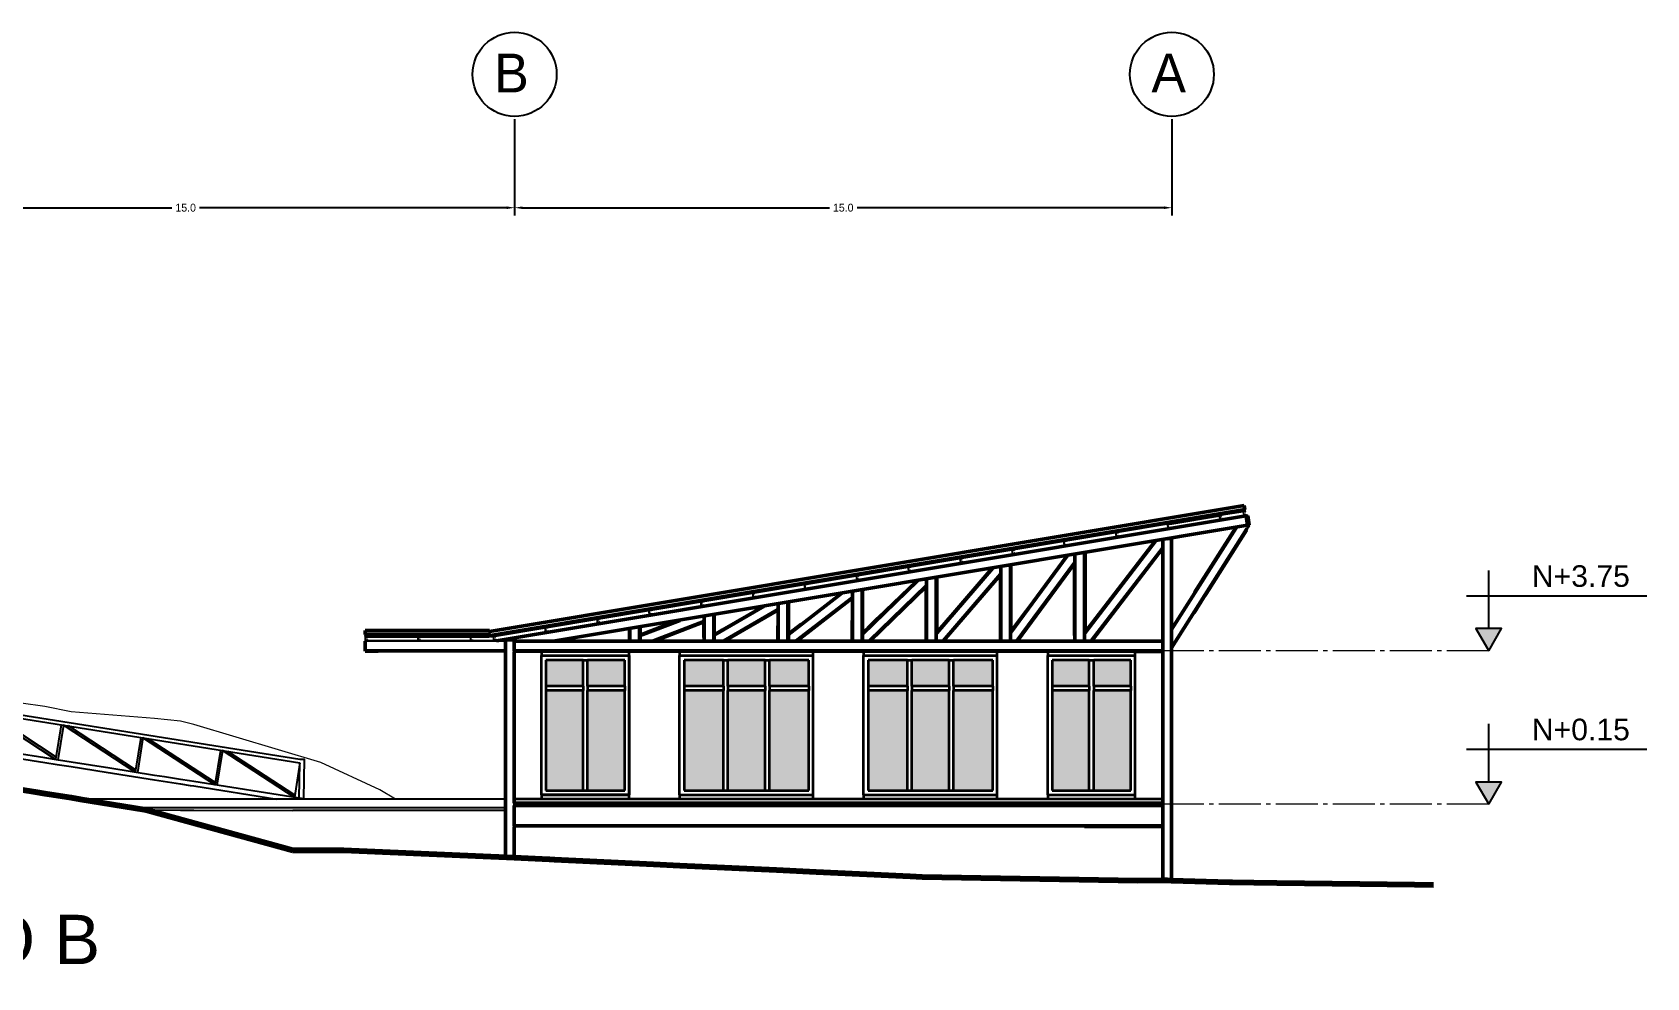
# Model space of a CAD drawing. Header units: metres. Extents: x -57 to 501, y 45 to 307.
# Drawn here: x -19.32 to 17.53, y 69.16 to 90.72 of the extents above; entities that cross this region are included whole.
import ezdxf

# ---------------------------------------------------------------- set-up
doc = ezdxf.new("R2010")
doc.units = ezdxf.units.M
doc.linetypes.add('ACAD_ISO04W100', pattern=[30, 24, -3, 0, -3])
doc.layers.add('Acotación', color=250, linetype='Continuous', lineweight=9)
doc.layers.add('Lámina', color=7, linetype='Continuous', lineweight=30)
doc.layers.add('atras', color=7, linetype='Continuous')
doc.styles.add('Anotativo', font='arial.ttf')
doc.dimstyles.get("Standard").update_dxf_attribs({"dimtxt": 0.18, "dimasz": 0.18, "dimexe": 0.18, "dimexo": 0.0625, "dimgap": 0.09, "dimtad": 0, "dimtih": 1, "dimtoh": 1, "dimdec": 1, "dimzin": 0, "dimdsep": 46, "dimtxsty": 'Standard', "dimcen": 0.09, "dimadec": 0, "dimazin": 0, "dimtfac": 1, "dimtdec": 1, "dimtofl": 0, "dimtmove": 0, "dimatfit": 3, "dimfxl": 1, "dimtolj": 1, "dimtzin": 0, "dimarcsym": 0})

# ---------------------------------------------------------------- blocks, each defined once
blk = doc.blocks.new('*D37')
at = {"layer": 'atras', "color": 0, "lineweight": -2, "transparency": 16777216}
for p, q in [((-23.324, 88.741), (-23.324, 86.54)), ((-8.309, 88.741), (-8.309, 86.54)), ((-23.144, 86.72), (-16.131, 86.72)), ((-8.489, 86.72), (-15.501, 86.72))]:
    blk.add_line(p, q, dxfattribs=at)
at = {"layer": 'atras', "color": 0, "transparency": 16777216}
for points in [[(-23.144, 86.75), (-23.144, 86.69), (-23.324, 86.72)], [(-8.489, 86.75), (-8.489, 86.69), (-8.309, 86.72)]]:
    blk.add_solid(points, dxfattribs=at)
at = {"layer": 'Defpoints', "color": 0, "transparency": 16777216}
for p in [(-23.324, 88.804), (-8.309, 88.804), (-8.309, 86.72)]:
    blk.add_point(p, dxfattribs=at)
at = {"layer": 'atras', "color": 0, "transparency": 16777216, "insert": (-15.816, 86.72), "char_height": 0.18, "attachment_point": 5}
blk.add_mtext('\\A1;15.0', dxfattribs=at)
blk = doc.blocks.new('*D38')
at = {"layer": 'atras', "color": 0, "lineweight": -2, "transparency": 16777216}
for p, q in [((-8.309, 88.741), (-8.309, 86.54)), ((6.691, 88.741), (6.691, 86.54)), ((-8.129, 86.72), (-1.124, 86.72)), ((6.511, 86.72), (-0.494, 86.72))]:
    blk.add_line(p, q, dxfattribs=at)
at = {"layer": 'atras', "color": 0, "transparency": 16777216}
for points in [[(-8.129, 86.75), (-8.129, 86.69), (-8.309, 86.72)], [(6.511, 86.75), (6.511, 86.69), (6.691, 86.72)]]:
    blk.add_solid(points, dxfattribs=at)
at = {"layer": 'Defpoints', "color": 0, "transparency": 16777216}
for p in [(-8.309, 88.804), (6.691, 88.804), (6.691, 86.72)]:
    blk.add_point(p, dxfattribs=at)
at = {"layer": 'atras', "color": 0, "transparency": 16777216, "insert": (-0.809, 86.72), "char_height": 0.18, "attachment_point": 5}
blk.add_mtext('\\A1;15.0', dxfattribs=at)

msp = doc.modelspace()

# ---------------------------------------------------------------- hatches: boundary and pattern name
h = msp.add_hatch(color=256)
h.dxf.hatch_style = 1
h.set_gradient(color1=(147, 149, 152), name='HEMISPHERICAL')
h.paths.add_polyline_path([(-6.743, 76.403), (-7.593, 76.403), (-7.593, 75.809), (-6.743, 75.809)])
h.paths.add_polyline_path([(-5.793, 76.403), (-6.643, 76.403), (-6.643, 75.809), (-5.793, 75.809)])
h.paths.add_polyline_path([(-6.743, 75.709), (-7.593, 75.709), (-7.593, 73.429), (-6.743, 73.429)])
h.paths.add_polyline_path([(-5.793, 75.709), (-6.643, 75.709), (-6.643, 73.429), (-5.793, 73.429)])
h.paths.add_polyline_path([(-3.543, 76.403), (-4.443, 76.403), (-4.443, 75.809), (-3.543, 75.809)])
h.paths.add_polyline_path([(-2.593, 76.403), (-3.443, 76.403), (-3.443, 75.809), (-2.593, 75.809)])
h.paths.add_polyline_path([(-1.593, 76.403), (-2.493, 76.403), (-2.493, 75.809), (-1.593, 75.809)])
h.paths.add_polyline_path([(-3.543, 75.709), (-4.443, 75.709), (-4.443, 73.429), (-3.543, 73.429)])
h.paths.add_polyline_path([(-2.593, 75.709), (-3.443, 75.709), (-3.443, 73.429), (-2.593, 73.429)])
h.paths.add_polyline_path([(-1.593, 75.709), (-2.493, 75.709), (-2.493, 73.429), (-1.593, 73.429)])
h.paths.add_polyline_path([(0.657, 76.403), (-0.243, 76.403), (-0.243, 75.809), (0.657, 75.809)])
h.paths.add_polyline_path([(1.607, 76.403), (0.757, 76.403), (0.757, 75.809), (1.607, 75.809)])
h.paths.add_polyline_path([(2.607, 76.403), (1.707, 76.403), (1.707, 75.809), (2.607, 75.809)])
h.paths.add_polyline_path([(0.657, 75.709), (-0.243, 75.709), (-0.243, 73.429), (0.657, 73.429)])
h.paths.add_polyline_path([(1.607, 75.709), (0.757, 75.709), (0.757, 73.429), (1.607, 73.429)])
h.paths.add_polyline_path([(2.607, 75.709), (1.707, 75.709), (1.707, 73.429), (2.607, 73.429)])
h.paths.add_polyline_path([(4.807, 76.403), (3.957, 76.403), (3.957, 75.809), (4.807, 75.809)])
h.paths.add_polyline_path([(5.757, 76.403), (4.907, 76.403), (4.907, 75.809), (5.757, 75.809)])
h.paths.add_polyline_path([(5.757, 75.709), (4.907, 75.709), (4.907, 73.429), (5.757, 73.429)])
h.paths.add_polyline_path([(4.807, 75.709), (3.957, 75.709), (3.957, 73.429), (4.807, 73.429)])
at = {"layer": 'atras', "true_color": 0x939598}
h = msp.add_hatch(color=252, dxfattribs=at)
h.dxf.hatch_style = 1
h.paths.add_polyline_path([(14.217, 77.12), (13.632, 77.12), (13.924, 76.613)])
h = msp.add_hatch(color=252, dxfattribs=at)
h.dxf.hatch_style = 1
h.paths.add_polyline_path([(14.217, 73.62), (13.632, 73.62), (13.924, 73.113)])

# ---------------------------------------------------------------- linework, layer by layer
at = {"lineweight": 50}
for p, q in [((8.343, 79.927), (-8.879, 77.056)), ((8.359, 79.833), (-8.863, 76.963)), ((8.382, 79.694), (-8.725, 76.843)), ((6.636, 79.515), (7.77, 79.704)), ((8.359, 79.833), (8.343, 79.927)), ((8.418, 79.477), (8.383, 79.688)), ((8.458, 79.477), (8.422, 79.694)), ((8.418, 79.477), (-7.384, 76.843)), ((8.155, 79.416), (6.682, 77.096)), ((8.403, 79.396), (6.682, 76.684)), ((8.142, 79.414), (7.206, 77.939)), ((8.396, 79.367), (7.54, 78.018)), ((6.321, 79.117), (4.71, 77.024)), ((6.482, 78.965), (4.849, 76.843)), ((6.301, 79.107), (5.237, 77.726)), ((6.412, 78.858), (6.402, 78.845)), ((6.482, 78.949), (6.412, 78.858)), ((6.482, 78.965), (6.482, 79.134)), ((6.482, 78.949), (6.482, 78.965)), ((6.482, 76.843), (6.482, 78.949)), ((6.682, 77.83), (6.682, 79.167)), ((2.607, 78.498), (1.325, 77.012)), ((2.585, 78.488), (1.707, 77.47)), ((2.787, 76.843), (2.787, 78.528)), ((3.007, 76.843), (3.007, 78.565)), ((4.313, 78.783), (3.017, 77.029)), ((3.017, 77.045), (3.017, 78.56)), ((4.47, 78.623), (3.154, 76.843)), ((4.47, 78.607), (3.166, 76.843)), ((4.294, 78.773), (3.423, 77.595)), ((4.47, 77.67), (4.47, 78.553)), ((4.479, 76.843), (4.479, 78.81)), ((4.7, 76.843), (4.7, 78.847)), ((4.71, 77.04), (4.71, 78.842)), ((6.402, 78.845), (4.861, 76.843)), ((0.893, 78.213), (-0.368, 76.996)), ((0.867, 78.202), (-0.02, 77.346)), ((1.094, 76.843), (1.094, 78.246)), ((1.315, 76.843), (1.315, 78.283)), ((1.325, 77.027), (1.325, 78.278)), ((2.777, 78.358), (1.47, 76.843)), ((2.777, 78.343), (1.483, 76.843)), ((2.777, 77.548), (2.777, 78.297)), ((-0.838, 77.924), (-2.06, 76.982)), ((-0.608, 77.823), (-1.88, 76.843)), ((-0.608, 77.811), (-1.864, 76.843)), ((-0.598, 76.843), (-0.598, 77.964)), ((-0.378, 76.843), (-0.378, 78.001)), ((-0.368, 77.01), (-0.368, 77.996)), ((1.085, 78.092), (-0.209, 76.843)), ((1.085, 78.078), (-0.195, 76.843)), ((1.085, 77.425), (1.085, 78.039)), ((6.682, 77.766), (6.682, 77.83)), ((6.682, 77.371), (6.682, 77.766)), ((7.424, 77.834), (7.2, 77.481)), ((7.456, 77.886), (7.424, 77.834)), ((7.54, 78.018), (7.456, 77.886)), ((-3.983, 76.843), (-3.983, 77.4)), ((-3.763, 76.843), (-3.763, 77.437)), ((-2.611, 77.629), (-3.753, 76.97)), ((-3.753, 76.982), (-3.753, 77.432)), ((-2.655, 77.615), (-3.566, 77.089)), ((-2.3, 77.553), (-3.532, 76.843)), ((-2.3, 77.542), (-3.513, 76.843)), ((-2.291, 76.843), (-2.291, 77.682)), ((-2.07, 76.843), (-2.07, 77.719)), ((-2.06, 76.995), (-2.06, 77.714)), ((1.085, 77.252), (1.085, 77.425)), ((1.707, 77.47), (1.557, 77.296)), ((2.777, 77.408), (2.777, 77.548)), ((2.777, 77.067), (2.777, 77.408)), ((3.322, 77.458), (3.057, 77.099)), ((3.423, 77.595), (3.322, 77.458)), ((4.47, 77.563), (4.47, 77.67)), ((4.47, 77.067), (4.47, 77.563)), ((5.161, 77.627), (4.75, 77.092)), ((5.237, 77.726), (5.161, 77.627)), ((-8.882, 77.076), (-11.718, 77.076)), ((-11.718, 76.981), (-11.718, 77.076)), ((-5.685, 77.067), (-5.685, 77.11)), ((-5.685, 76.843), (-5.685, 77.067)), ((-5.676, 76.843), (-5.676, 77.118)), ((-5.455, 76.843), (-5.455, 77.155)), ((-4.54, 77.307), (-5.445, 76.961)), ((-5.445, 76.972), (-5.445, 77.15)), ((-5.196, 77.067), (-5.405, 76.987)), ((-4.62, 77.287), (-5.196, 77.067)), ((-3.993, 77.28), (-5.137, 76.843)), ((-3.993, 77.27), (-5.109, 76.843)), ((-3.993, 77.067), (-3.993, 77.255)), ((-3.993, 77.05), (-3.993, 77.067)), ((-3.993, 76.913), (-3.993, 77.05)), ((-3.605, 77.067), (-3.713, 77.005)), ((-3.566, 77.089), (-3.605, 77.067)), ((-2.3, 77.067), (-2.3, 77.181)), ((-2.3, 76.843), (-2.3, 77.067)), ((-2.03, 77.018), (-2.06, 76.995)), ((-2.02, 77.025), (-2.03, 77.018)), ((-1.966, 77.067), (-2.02, 77.025)), ((-1.769, 77.219), (-1.966, 77.067)), ((-0.608, 77.097), (-0.608, 77.303)), ((-0.608, 77.067), (-0.608, 77.097)), ((-0.608, 76.843), (-0.608, 77.067)), ((-0.338, 77.039), (-0.368, 77.01)), ((-0.368, 77.01), (-0.368, 76.996)), ((-0.328, 77.048), (-0.338, 77.039)), ((-0.309, 77.067), (-0.328, 77.048)), ((-0.243, 77.131), (-0.309, 77.067)), ((-0.02, 77.346), (-0.243, 77.131)), ((1.085, 77.067), (1.085, 77.252)), ((1.085, 76.843), (1.085, 77.067)), ((1.355, 77.062), (1.325, 77.027)), ((1.365, 77.073), (1.355, 77.062)), ((1.557, 77.296), (1.365, 77.073)), ((2.777, 76.843), (2.777, 77.067)), ((3.047, 77.086), (3.017, 77.045)), ((3.017, 77.045), (3.017, 77.029)), ((3.057, 77.099), (3.047, 77.086)), ((4.47, 76.959), (4.47, 77.067)), ((4.74, 77.079), (4.71, 77.04)), ((4.71, 77.04), (4.71, 77.024)), ((4.75, 77.092), (4.74, 77.079)), ((6.682, 77.227), (6.682, 77.371)), ((6.682, 77.114), (6.682, 77.227)), ((6.682, 77.096), (6.682, 77.114)), ((6.682, 76.684), (6.682, 77.096)), ((-8.882, 76.981), (-11.718, 76.981)), ((-11.718, 76.95), (-8.882, 76.95)), ((-11.718, 76.833), (-11.718, 76.613)), ((-8.518, 76.613), (-8.518, 76.833)), ((6.482, 76.833), (-8.318, 76.833)), ((-8.318, 76.613), (-8.318, 76.833)), ((-5.415, 76.983), (-5.445, 76.972)), ((-5.445, 76.972), (-5.445, 76.961)), ((-5.445, 76.843), (-5.445, 76.961)), ((-5.405, 76.987), (-5.415, 76.983)), ((-3.723, 76.999), (-3.753, 76.982)), ((-3.753, 76.982), (-3.753, 76.97)), ((-3.753, 76.843), (-3.753, 76.97)), ((-3.713, 77.005), (-3.723, 76.999)), ((-2.06, 76.995), (-2.06, 76.982)), ((-2.06, 76.843), (-2.06, 76.982)), ((-0.368, 76.843), (-0.368, 76.996)), ((6.482, 76.833), (6.482, 76.843)), ((6.482, 76.613), (6.482, 76.833)), ((6.682, 76.666), (6.682, 76.684)), ((6.682, 76.666), (6.682, 76.13)), ((-11.721, 76.603), (-11.718, 76.603)), ((-11.718, 76.613), (-11.718, 76.603)), ((-8.518, 76.613), (-11.718, 76.613)), ((-11.718, 76.603), (-11.708, 76.603)), ((-11.423, 76.603), (-11.708, 76.603)), ((-8.518, 76.415), (-8.518, 76.603)), ((-8.518, 76.415), (-8.518, 76.313)), ((-8.518, 76.313), (-8.518, 76.221)), ((6.482, 76.613), (-8.318, 76.613)), ((6.482, 76.603), (-8.318, 76.603)), ((-8.318, 73.229), (-8.318, 76.599)), ((5.857, 76.599), (6.482, 76.599)), ((6.482, 76.603), (6.482, 76.613)), ((6.482, 76.603), (6.482, 76.599)), ((6.482, 76.599), (6.482, 73.229)), ((-8.518, 76.221), (-8.518, 76.067)), ((-8.518, 76.067), (-8.518, 75.722)), ((6.682, 76.112), (6.682, 76.13)), ((6.682, 76.067), (6.682, 76.112)), ((6.682, 75.389), (6.682, 76.067)), ((-8.518, 75.722), (-8.518, 75.067)), ((6.682, 75.067), (6.682, 75.389)), ((-8.518, 75.067), (-8.518, 74.898)), ((-8.518, 74.898), (-8.518, 74.671)), ((6.682, 74.19), (6.682, 75.067)), ((-8.518, 74.671), (-8.518, 74.272)), ((-8.518, 74.272), (-8.518, 73.969)), ((6.682, 74.067), (6.682, 74.19)), ((6.682, 73.98), (6.682, 74.067)), ((-8.518, 73.969), (-8.518, 73.354)), ((6.682, 73.81), (6.682, 73.98)), ((6.682, 73.229), (6.682, 73.81)), ((-8.518, 73.354), (-8.518, 73.229)), ((-8.518, 73.134), (-8.518, 73.229)), ((-8.518, 73.134), (-8.518, 73.118)), ((-8.518, 73.029), (-8.518, 73.118)), ((-8.518, 72.967), (-8.518, 73.029)), ((-8.518, 71.904), (-8.518, 72.967)), ((-8.318, 73.134), (-8.318, 73.229)), ((6.482, 73.134), (-8.318, 73.134)), ((6.482, 73.087), (-8.318, 73.087)), ((-8.318, 72.619), (-8.318, 73.087)), ((6.482, 73.134), (6.482, 73.229)), ((6.482, 73.118), (6.482, 73.134)), ((6.482, 73.103), (6.482, 73.118)), ((6.482, 73.103), (6.482, 73.087)), ((6.482, 73.087), (6.482, 72.619)), ((6.682, 73.229), (6.682, 73.217)), ((6.682, 73.134), (6.682, 73.217)), ((6.682, 73.134), (6.682, 73.118)), ((6.682, 73.118), (6.682, 73.103)), ((6.682, 71.555), (6.682, 73.113)), ((6.682, 73.06), (6.682, 73.103)), ((6.682, 72.094), (6.682, 73.06)), ((6.482, 72.619), (-8.318, 72.619)), ((-8.318, 71.895), (-8.318, 72.603)), ((4.695, 72.603), (6.482, 72.603)), ((6.482, 72.619), (6.482, 72.603)), ((6.482, 72.4), (6.482, 72.603)), ((6.482, 72.067), (6.482, 72.4)), ((6.482, 71.588), (6.482, 72.067)), ((6.482, 71.381), (6.482, 71.588)), ((6.682, 71.376), (6.682, 71.555))]:
    msp.add_line(p, q, dxfattribs=at)
for p, q in [((8.361, 79.818), (-8.86, 76.947)), ((7.787, 79.605), (6.652, 79.416)), ((7.82, 79.712), (7.77, 79.704)), ((7.77, 79.704), (7.787, 79.605)), ((7.815, 79.706), (7.776, 79.7)), ((7.776, 79.7), (7.791, 79.611)), ((7.787, 79.605), (7.836, 79.613)), ((7.791, 79.611), (7.83, 79.617)), ((7.819, 79.686), (7.815, 79.706)), ((7.824, 79.687), (7.819, 79.686)), ((7.82, 79.712), (8.315, 79.794)), ((7.824, 79.687), (7.82, 79.712)), ((7.827, 79.637), (7.832, 79.638)), ((7.83, 79.617), (7.827, 79.637)), ((7.836, 79.613), (7.832, 79.638)), ((8.331, 79.696), (7.836, 79.613)), ((8.364, 79.803), (8.315, 79.794)), ((8.315, 79.794), (8.331, 79.696)), ((8.36, 79.797), (8.32, 79.79)), ((8.32, 79.79), (8.335, 79.701)), ((8.331, 79.696), (8.38, 79.704)), ((8.335, 79.701), (8.375, 79.708)), ((8.359, 79.833), (8.361, 79.818)), ((8.363, 79.777), (8.36, 79.797)), ((8.364, 79.803), (8.361, 79.818)), ((8.368, 79.778), (8.363, 79.777)), ((8.368, 79.778), (8.364, 79.803)), ((8.371, 79.728), (8.376, 79.729)), ((8.375, 79.708), (8.371, 79.728)), ((8.38, 79.704), (8.376, 79.729)), ((8.381, 79.697), (8.38, 79.704)), ((8.42, 79.704), (8.381, 79.697)), ((8.382, 79.694), (8.381, 79.697)), ((8.383, 79.688), (8.382, 79.694)), ((8.422, 79.694), (8.383, 79.688)), ((8.422, 79.694), (8.42, 79.704)), ((4.269, 79.12), (5.403, 79.309)), ((5.452, 79.317), (5.403, 79.309)), ((5.403, 79.309), (5.419, 79.21)), ((5.448, 79.312), (5.409, 79.305)), ((5.409, 79.305), (5.423, 79.216)), ((5.419, 79.21), (5.469, 79.219)), ((5.423, 79.216), (5.463, 79.223)), ((5.451, 79.292), (5.448, 79.312)), ((5.456, 79.293), (5.451, 79.292)), ((5.452, 79.317), (6.587, 79.506)), ((5.456, 79.293), (5.452, 79.317)), ((5.46, 79.243), (5.465, 79.243)), ((5.463, 79.223), (5.46, 79.243)), ((5.469, 79.219), (5.465, 79.243)), ((6.603, 79.408), (5.469, 79.219)), ((6.636, 79.515), (6.587, 79.506)), ((6.587, 79.506), (6.603, 79.408)), ((6.632, 79.509), (6.592, 79.502)), ((6.592, 79.502), (6.607, 79.413)), ((6.603, 79.408), (6.652, 79.416)), ((6.607, 79.413), (6.647, 79.42)), ((6.635, 79.489), (6.632, 79.509)), ((6.64, 79.49), (6.635, 79.489)), ((6.64, 79.49), (6.636, 79.515)), ((6.643, 79.44), (6.648, 79.441)), ((6.647, 79.42), (6.643, 79.44)), ((6.652, 79.416), (6.648, 79.441)), ((8.163, 79.424), (6.681, 79.177)), ((8.162, 79.418), (6.682, 79.171)), ((8.142, 79.414), (8.155, 79.416)), ((8.155, 79.416), (8.162, 79.417)), ((8.163, 79.424), (8.162, 79.418)), ((8.162, 79.418), (8.162, 79.417)), ((8.174, 79.426), (8.163, 79.424)), ((8.409, 79.465), (8.174, 79.426)), ((8.46, 79.467), (8.396, 79.367)), ((8.403, 79.396), (8.396, 79.367)), ((8.447, 79.465), (8.403, 79.396)), ((8.418, 79.46), (8.403, 79.396)), ((8.42, 79.467), (8.409, 79.465)), ((8.419, 79.47), (8.418, 79.477)), ((8.46, 79.467), (8.418, 79.46)), ((8.42, 79.467), (8.418, 79.46)), ((8.418, 79.46), (8.447, 79.465)), ((8.418, 79.46), (8.418, 79.46)), ((8.458, 79.477), (8.419, 79.47)), ((8.42, 79.467), (8.419, 79.47)), ((8.447, 79.465), (8.46, 79.467)), ((8.46, 79.467), (8.458, 79.477)), ((8.46, 79.467), (8.46, 79.467)), ((8.46, 79.467), (8.46, 79.467)), ((8.46, 79.467), (8.46, 79.467)), ((8.46, 79.467), (8.46, 79.467)), ((8.46, 79.467), (8.46, 79.467)), ((8.46, 79.467), (8.46, 79.467)), ((8.46, 79.467), (8.46, 79.467)), ((8.46, 79.467), (8.46, 79.467)), ((8.46, 79.467), (8.46, 79.467)), ((1.901, 78.725), (3.036, 78.915)), ((3.085, 78.923), (3.036, 78.915)), ((3.036, 78.915), (3.052, 78.816)), ((3.081, 78.917), (3.041, 78.91)), ((3.041, 78.91), (3.056, 78.822)), ((3.084, 78.897), (3.081, 78.917)), ((3.089, 78.898), (3.084, 78.897)), ((3.085, 78.923), (4.219, 79.112)), ((3.089, 78.898), (3.085, 78.923)), ((3.092, 78.848), (3.097, 78.849)), ((3.096, 78.828), (3.092, 78.848)), ((3.101, 78.824), (3.097, 78.849)), ((4.236, 79.013), (3.101, 78.824)), ((4.269, 79.12), (4.219, 79.112)), ((4.219, 79.112), (4.236, 79.013)), ((4.264, 79.114), (4.225, 79.108)), ((4.225, 79.108), (4.24, 79.019)), ((4.236, 79.013), (4.285, 79.021)), ((4.24, 79.019), (4.279, 79.025)), ((4.268, 79.095), (4.264, 79.114)), ((4.273, 79.095), (4.268, 79.095)), ((4.273, 79.095), (4.269, 79.12)), ((4.276, 79.045), (4.281, 79.046)), ((4.279, 79.025), (4.276, 79.045)), ((4.285, 79.021), (4.281, 79.046)), ((5.419, 79.21), (4.285, 79.021)), ((4.7, 78.847), (4.71, 78.849)), ((6.307, 79.115), (4.71, 78.849)), ((4.71, 78.842), (4.71, 78.849)), ((4.74, 78.847), (4.75, 78.849)), ((6.301, 79.107), (4.75, 78.849)), ((6.307, 79.115), (6.301, 79.107)), ((6.321, 79.117), (6.307, 79.115)), ((6.481, 79.144), (6.321, 79.117)), ((6.681, 79.177), (6.481, 79.144)), ((6.482, 79.134), (6.481, 79.144)), ((6.582, 79.151), (6.482, 79.134)), ((6.582, 79.151), (6.632, 79.159)), ((6.632, 79.159), (6.642, 79.161)), ((6.642, 79.161), (6.682, 79.167)), ((6.642, 79.161), (6.642, 79.161)), ((6.682, 79.171), (6.681, 79.177)), ((6.682, 79.167), (6.682, 79.171)), ((6.682, 79.167), (6.682, 79.167)), ((-0.466, 78.331), (0.668, 78.52)), ((0.718, 78.528), (0.668, 78.52)), ((0.668, 78.52), (0.685, 78.421)), ((0.713, 78.522), (0.674, 78.516)), ((0.674, 78.516), (0.689, 78.427)), ((0.717, 78.503), (0.713, 78.522)), ((0.722, 78.504), (0.717, 78.503)), ((0.718, 78.528), (1.852, 78.717)), ((0.722, 78.504), (0.718, 78.528)), ((1.868, 78.619), (0.734, 78.43)), ((2.592, 78.496), (1.325, 78.285)), ((1.901, 78.725), (1.852, 78.717)), ((1.852, 78.717), (1.868, 78.619)), ((1.897, 78.72), (1.858, 78.713)), ((1.858, 78.713), (1.872, 78.624)), ((1.868, 78.619), (1.918, 78.627)), ((1.872, 78.624), (1.912, 78.631)), ((1.9, 78.7), (1.897, 78.72)), ((1.905, 78.701), (1.9, 78.7)), ((1.905, 78.701), (1.901, 78.725)), ((1.909, 78.651), (1.914, 78.651)), ((1.912, 78.631), (1.909, 78.651)), ((1.918, 78.627), (1.914, 78.651)), ((3.052, 78.816), (1.918, 78.627)), ((2.592, 78.496), (2.585, 78.488)), ((2.607, 78.498), (2.592, 78.496)), ((2.777, 78.527), (2.607, 78.498)), ((2.777, 78.527), (2.787, 78.528)), ((2.777, 78.358), (2.777, 78.527)), ((2.787, 78.528), (3.007, 78.565)), ((3.007, 78.565), (3.017, 78.567)), ((4.299, 78.78), (3.017, 78.567)), ((3.017, 78.56), (3.017, 78.567)), ((3.017, 78.56), (3.047, 78.565)), ((3.047, 78.565), (3.057, 78.567)), ((3.052, 78.816), (3.101, 78.824)), ((3.056, 78.822), (3.096, 78.828)), ((4.294, 78.773), (3.057, 78.567)), ((4.299, 78.78), (4.294, 78.773)), ((4.313, 78.783), (4.299, 78.78)), ((4.47, 78.809), (4.313, 78.783)), ((4.47, 78.809), (4.479, 78.81)), ((4.47, 78.623), (4.47, 78.809)), ((4.47, 78.607), (4.47, 78.623)), ((4.47, 78.569), (4.47, 78.607)), ((4.47, 78.553), (4.47, 78.569)), ((4.479, 78.81), (4.7, 78.847)), ((4.71, 78.842), (4.74, 78.847)), ((-2.833, 77.936), (-1.699, 78.125)), ((-1.65, 78.134), (-1.699, 78.125)), ((-1.699, 78.125), (-1.683, 78.027)), ((-1.654, 78.128), (-1.693, 78.121)), ((-1.693, 78.121), (-1.679, 78.033)), ((-1.651, 78.108), (-1.654, 78.128)), ((-1.65, 78.134), (-0.515, 78.323)), ((-1.646, 78.109), (-1.65, 78.134)), ((-0.499, 78.224), (-1.633, 78.035)), ((-0.466, 78.331), (-0.515, 78.323)), ((-0.515, 78.323), (-0.499, 78.224)), ((-0.47, 78.325), (-0.51, 78.319)), ((-0.51, 78.319), (-0.495, 78.23)), ((-0.499, 78.224), (-0.45, 78.232)), ((-0.495, 78.23), (-0.455, 78.236)), ((-0.467, 78.305), (-0.47, 78.325)), ((-0.462, 78.306), (-0.467, 78.305)), ((-0.462, 78.306), (-0.466, 78.331)), ((-0.459, 78.256), (-0.454, 78.257)), ((-0.455, 78.236), (-0.459, 78.256)), ((-0.45, 78.232), (-0.454, 78.257)), ((0.685, 78.421), (-0.45, 78.232)), ((0.876, 78.21), (-0.368, 78.003)), ((0.685, 78.421), (0.734, 78.43)), ((0.689, 78.427), (0.728, 78.434)), ((0.725, 78.453), (0.73, 78.454)), ((0.728, 78.434), (0.725, 78.453)), ((0.734, 78.43), (0.73, 78.454)), ((0.876, 78.21), (0.867, 78.202)), ((0.893, 78.213), (0.876, 78.21)), ((1.085, 78.245), (0.893, 78.213)), ((1.094, 78.246), (1.085, 78.245)), ((1.085, 78.092), (1.085, 78.245)), ((1.315, 78.283), (1.094, 78.246)), ((1.325, 78.285), (1.315, 78.283)), ((1.325, 78.278), (1.325, 78.285)), ((2.777, 78.343), (2.777, 78.358)), ((2.777, 78.312), (2.777, 78.343)), ((2.777, 78.297), (2.777, 78.312)), ((-4.017, 77.739), (-2.883, 77.928)), ((-2.866, 77.829), (-4.001, 77.64)), ((-2.833, 77.936), (-2.883, 77.928)), ((-2.883, 77.928), (-2.866, 77.829)), ((-2.838, 77.931), (-2.877, 77.924)), ((-2.877, 77.924), (-2.862, 77.835)), ((-2.866, 77.829), (-2.817, 77.838)), ((-2.862, 77.835), (-2.823, 77.842)), ((-2.834, 77.911), (-2.838, 77.931)), ((-2.829, 77.912), (-2.834, 77.911)), ((-2.829, 77.912), (-2.833, 77.936)), ((-2.826, 77.862), (-2.821, 77.862)), ((-2.823, 77.842), (-2.826, 77.862)), ((-2.817, 77.838), (-2.821, 77.862)), ((-1.683, 78.027), (-2.817, 77.838)), ((-0.859, 77.921), (-2.06, 77.72)), ((-0.87, 77.912), (-2.02, 77.72)), ((-0.87, 77.912), (-1.769, 77.219)), ((-1.683, 78.027), (-1.633, 78.035)), ((-1.679, 78.033), (-1.639, 78.039)), ((-1.646, 78.109), (-1.651, 78.108)), ((-1.642, 78.059), (-1.637, 78.06)), ((-1.639, 78.039), (-1.642, 78.059)), ((-1.633, 78.035), (-1.637, 78.06)), ((-0.859, 77.921), (-0.87, 77.912)), ((-0.838, 77.924), (-0.859, 77.921)), ((-0.608, 77.963), (-0.838, 77.924)), ((-0.598, 77.964), (-0.608, 77.963)), ((-0.608, 77.823), (-0.608, 77.963)), ((-0.608, 77.811), (-0.608, 77.823)), ((-0.608, 77.793), (-0.608, 77.811)), ((-0.608, 77.78), (-0.608, 77.793)), ((-0.608, 77.303), (-0.608, 77.78)), ((-0.378, 78.001), (-0.598, 77.964)), ((-0.368, 78.003), (-0.378, 78.001)), ((-0.368, 77.996), (-0.368, 78.003)), ((1.085, 78.078), (1.085, 78.092)), ((1.085, 78.053), (1.085, 78.078)), ((1.085, 78.039), (1.085, 78.053)), ((7.122, 77.807), (6.871, 77.412)), ((7.159, 77.865), (7.122, 77.807)), ((7.206, 77.939), (7.159, 77.865)), ((-6.384, 77.345), (-5.25, 77.534)), ((-5.234, 77.435), (-6.368, 77.246)), ((-5.201, 77.542), (-5.25, 77.534)), ((-5.25, 77.534), (-5.234, 77.435)), ((-5.205, 77.536), (-5.244, 77.529)), ((-5.244, 77.529), (-5.23, 77.441)), ((-5.234, 77.435), (-5.184, 77.443)), ((-5.23, 77.441), (-5.19, 77.447)), ((-5.202, 77.516), (-5.205, 77.536)), ((-5.197, 77.517), (-5.202, 77.516)), ((-5.201, 77.542), (-4.066, 77.731)), ((-5.197, 77.517), (-5.201, 77.542)), ((-5.193, 77.467), (-5.188, 77.468)), ((-5.19, 77.447), (-5.193, 77.467)), ((-5.184, 77.443), (-5.188, 77.468)), ((-4.05, 77.632), (-5.184, 77.443)), ((-3.993, 77.398), (-4.54, 77.307)), ((-4.017, 77.739), (-4.066, 77.731)), ((-4.066, 77.731), (-4.05, 77.632)), ((-4.021, 77.733), (-4.061, 77.727)), ((-4.061, 77.727), (-4.046, 77.638)), ((-4.05, 77.632), (-4.001, 77.64)), ((-4.046, 77.638), (-4.006, 77.645)), ((-4.018, 77.714), (-4.021, 77.733)), ((-4.013, 77.714), (-4.018, 77.714)), ((-4.013, 77.714), (-4.017, 77.739)), ((-4.01, 77.664), (-4.005, 77.665)), ((-4.006, 77.645), (-4.01, 77.664)), ((-4.001, 77.64), (-4.005, 77.665)), ((-3.983, 77.4), (-3.993, 77.398)), ((-3.993, 77.28), (-3.993, 77.398)), ((-3.763, 77.437), (-3.983, 77.4)), ((-3.753, 77.438), (-3.763, 77.437)), ((-2.638, 77.624), (-3.753, 77.438)), ((-3.753, 77.432), (-3.753, 77.438)), ((-3.723, 77.437), (-3.753, 77.432)), ((-3.713, 77.438), (-3.723, 77.437)), ((-2.655, 77.615), (-3.713, 77.438)), ((-2.638, 77.624), (-2.655, 77.615)), ((-2.611, 77.629), (-2.638, 77.624)), ((-2.3, 77.68), (-2.611, 77.629)), ((-2.291, 77.682), (-2.3, 77.68)), ((-2.3, 77.553), (-2.3, 77.68)), ((-2.3, 77.542), (-2.3, 77.553)), ((-2.3, 77.53), (-2.3, 77.542)), ((-2.3, 77.519), (-2.3, 77.53)), ((-2.3, 77.181), (-2.3, 77.519)), ((-2.07, 77.719), (-2.291, 77.682)), ((-2.06, 77.72), (-2.07, 77.719)), ((-2.06, 77.714), (-2.06, 77.72)), ((-2.03, 77.719), (-2.06, 77.714)), ((-2.02, 77.72), (-2.03, 77.719)), ((6.871, 77.412), (6.76, 77.236)), ((7.2, 77.481), (7.066, 77.27)), ((-8.882, 76.981), (-8.882, 77.076)), ((-8.863, 76.963), (-8.879, 77.056)), ((-8.752, 76.95), (-7.617, 77.139)), ((-7.601, 77.04), (-8.735, 76.851)), ((-7.568, 77.147), (-7.617, 77.139)), ((-7.617, 77.139), (-7.601, 77.04)), ((-7.572, 77.141), (-7.612, 77.135)), ((-7.612, 77.135), (-7.597, 77.046)), ((-7.601, 77.04), (-7.552, 77.049)), ((-7.597, 77.046), (-7.557, 77.053)), ((-7.569, 77.122), (-7.572, 77.141)), ((-7.564, 77.123), (-7.569, 77.122)), ((-7.568, 77.147), (-6.434, 77.336)), ((-7.564, 77.123), (-7.568, 77.147)), ((-7.561, 77.072), (-7.556, 77.073)), ((-7.557, 77.053), (-7.561, 77.072)), ((-7.552, 77.049), (-7.556, 77.073)), ((-6.417, 77.238), (-7.552, 77.049)), ((-5.685, 77.116), (-7.325, 76.843)), ((-5.941, 77.067), (-7.285, 76.843)), ((-6.384, 77.345), (-6.434, 77.336)), ((-6.434, 77.336), (-6.417, 77.238)), ((-6.389, 77.339), (-6.428, 77.332)), ((-6.428, 77.332), (-6.413, 77.243)), ((-6.417, 77.238), (-6.368, 77.246)), ((-6.413, 77.243), (-6.374, 77.25)), ((-6.385, 77.319), (-6.389, 77.339)), ((-6.38, 77.32), (-6.385, 77.319)), ((-6.38, 77.32), (-6.384, 77.345)), ((-6.377, 77.27), (-6.372, 77.271)), ((-6.374, 77.25), (-6.377, 77.27)), ((-6.368, 77.246), (-6.372, 77.271)), ((-5.685, 77.11), (-5.941, 77.067)), ((-5.676, 77.118), (-5.685, 77.116)), ((-5.685, 77.11), (-5.685, 77.116)), ((-5.455, 77.155), (-5.676, 77.118)), ((-5.445, 77.156), (-5.455, 77.155)), ((-4.589, 77.299), (-5.445, 77.156)), ((-5.445, 77.15), (-5.445, 77.156)), ((-5.415, 77.155), (-5.445, 77.15)), ((-5.405, 77.156), (-5.415, 77.155)), ((-4.62, 77.287), (-5.405, 77.156)), ((-4.589, 77.299), (-4.62, 77.287)), ((-4.54, 77.307), (-4.589, 77.299)), ((-3.993, 77.27), (-3.993, 77.28)), ((-3.993, 77.265), (-3.993, 77.27)), ((-3.993, 77.255), (-3.993, 77.265)), ((1.325, 77.027), (1.325, 77.012)), ((1.325, 76.843), (1.325, 77.012)), ((3.017, 76.843), (3.017, 77.029)), ((4.71, 76.843), (4.71, 77.024)), ((6.76, 77.236), (6.682, 77.114)), ((6.937, 77.067), (6.786, 76.83)), ((7.066, 77.27), (6.937, 77.067)), ((-11.718, 76.981), (-11.718, 76.965)), ((-8.882, 76.965), (-11.718, 76.965)), ((-11.718, 76.95), (-11.718, 76.965)), ((-11.668, 76.943), (-11.718, 76.943)), ((-11.718, 76.943), (-11.718, 76.843)), ((-11.718, 76.843), (-11.718, 76.833)), ((-11.718, 76.843), (-11.668, 76.843)), ((-8.518, 76.833), (-11.718, 76.833)), ((-11.713, 76.938), (-11.713, 76.848)), ((-11.673, 76.938), (-11.713, 76.938)), ((-11.713, 76.848), (-11.673, 76.848)), ((-11.673, 76.918), (-11.673, 76.938)), ((-11.668, 76.918), (-11.673, 76.918)), ((-11.673, 76.868), (-11.668, 76.868)), ((-11.673, 76.848), (-11.673, 76.868)), ((-11.668, 76.918), (-11.668, 76.943)), ((-11.668, 76.843), (-11.668, 76.868)), ((-10.518, 76.843), (-11.668, 76.843)), ((-10.468, 76.943), (-10.518, 76.943)), ((-10.518, 76.943), (-10.518, 76.843)), ((-10.518, 76.843), (-10.468, 76.843)), ((-10.513, 76.938), (-10.513, 76.848)), ((-10.473, 76.938), (-10.513, 76.938)), ((-10.513, 76.848), (-10.473, 76.848)), ((-10.473, 76.918), (-10.473, 76.938)), ((-10.468, 76.918), (-10.473, 76.918)), ((-10.473, 76.868), (-10.468, 76.868)), ((-10.473, 76.848), (-10.473, 76.868)), ((-10.468, 76.918), (-10.468, 76.943)), ((-10.468, 76.843), (-10.468, 76.868)), ((-9.318, 76.843), (-10.468, 76.843)), ((-9.268, 76.943), (-9.318, 76.943)), ((-9.318, 76.943), (-9.318, 76.843)), ((-9.318, 76.843), (-9.268, 76.843)), ((-9.313, 76.938), (-9.313, 76.848)), ((-9.273, 76.938), (-9.313, 76.938)), ((-9.313, 76.848), (-9.273, 76.848)), ((-9.273, 76.918), (-9.273, 76.938)), ((-9.268, 76.918), (-9.273, 76.918)), ((-9.273, 76.868), (-9.268, 76.868)), ((-9.273, 76.848), (-9.273, 76.868)), ((-9.268, 76.918), (-9.268, 76.943)), ((-9.268, 76.843), (-9.268, 76.868)), ((-8.785, 76.843), (-9.268, 76.843)), ((-8.882, 76.981), (-8.882, 76.965)), ((-8.882, 76.95), (-8.882, 76.965)), ((-8.863, 76.963), (-8.86, 76.947)), ((-8.858, 76.932), (-8.86, 76.947)), ((-8.858, 76.932), (-8.801, 76.942)), ((-8.752, 76.95), (-8.801, 76.942)), ((-8.801, 76.942), (-8.785, 76.843)), ((-8.756, 76.944), (-8.795, 76.938)), ((-8.795, 76.938), (-8.781, 76.849)), ((-8.785, 76.843), (-8.735, 76.851)), ((-8.725, 76.843), (-8.785, 76.843)), ((-8.781, 76.849), (-8.741, 76.855)), ((-8.753, 76.924), (-8.756, 76.944)), ((-8.748, 76.925), (-8.753, 76.924)), ((-8.748, 76.925), (-8.752, 76.95)), ((-8.744, 76.875), (-8.74, 76.876)), ((-8.741, 76.855), (-8.744, 76.875)), ((-8.735, 76.851), (-8.74, 76.876)), ((-8.518, 76.843), (-8.725, 76.843)), ((-8.318, 76.853), (-8.518, 76.853)), ((-8.518, 76.843), (-8.518, 76.853)), ((-8.418, 76.843), (-8.518, 76.843)), ((-8.518, 76.833), (-8.518, 76.843)), ((-8.318, 76.843), (-8.418, 76.843)), ((-8.318, 76.843), (-8.318, 76.853)), ((-7.384, 76.843), (-8.318, 76.843)), ((-8.318, 76.833), (-8.318, 76.843)), ((-7.325, 76.843), (-7.384, 76.843)), ((-7.285, 76.843), (-7.325, 76.843)), ((-5.685, 76.843), (-7.285, 76.843)), ((-5.685, 76.843), (-5.676, 76.843)), ((-5.455, 76.843), (-5.676, 76.843)), ((-5.455, 76.843), (-5.445, 76.843)), ((-5.137, 76.843), (-5.445, 76.843)), ((-5.137, 76.843), (-5.109, 76.843)), ((-5.097, 76.843), (-5.109, 76.843)), ((-5.069, 76.843), (-5.097, 76.843)), ((-4.45, 76.843), (-5.069, 76.843)), ((-3.993, 76.843), (-4.45, 76.843)), ((-3.993, 76.843), (-3.993, 76.913)), ((-3.993, 76.843), (-3.983, 76.843)), ((-3.763, 76.843), (-3.983, 76.843)), ((-3.763, 76.843), (-3.753, 76.843)), ((-3.532, 76.843), (-3.753, 76.843)), ((-3.532, 76.843), (-3.513, 76.843)), ((-3.492, 76.843), (-3.513, 76.843)), ((-3.473, 76.843), (-3.492, 76.843)), ((-2.753, 76.843), (-3.473, 76.843)), ((-2.3, 76.843), (-2.753, 76.843)), ((-2.3, 76.843), (-2.291, 76.843)), ((-2.07, 76.843), (-2.291, 76.843)), ((-2.07, 76.843), (-2.06, 76.843)), ((-1.88, 76.843), (-2.06, 76.843)), ((-1.88, 76.843), (-1.864, 76.843)), ((-1.84, 76.843), (-1.864, 76.843)), ((-1.824, 76.843), (-1.84, 76.843)), ((-0.608, 76.843), (-1.824, 76.843)), ((-0.608, 76.843), (-0.598, 76.843)), ((-0.378, 76.843), (-0.598, 76.843)), ((-0.378, 76.843), (-0.368, 76.843)), ((-0.209, 76.843), (-0.368, 76.843)), ((-0.209, 76.843), (-0.195, 76.843)), ((-0.169, 76.843), (-0.195, 76.843)), ((-0.155, 76.843), (-0.169, 76.843)), ((1.085, 76.843), (-0.155, 76.843)), ((1.085, 76.843), (1.094, 76.843)), ((1.315, 76.843), (1.094, 76.843)), ((1.315, 76.843), (1.325, 76.843)), ((1.47, 76.843), (1.325, 76.843)), ((1.47, 76.843), (1.483, 76.843)), ((1.51, 76.843), (1.483, 76.843)), ((1.523, 76.843), (1.51, 76.843)), ((2.777, 76.843), (1.523, 76.843)), ((2.777, 76.843), (2.787, 76.843)), ((3.007, 76.843), (2.787, 76.843)), ((3.007, 76.843), (3.017, 76.843)), ((3.154, 76.843), (3.017, 76.843)), ((3.154, 76.843), (3.166, 76.843)), ((3.194, 76.843), (3.166, 76.843)), ((3.206, 76.843), (3.194, 76.843)), ((3.638, 76.843), (3.206, 76.843)), ((4.47, 76.843), (3.638, 76.843)), ((4.47, 76.843), (4.47, 76.959)), ((4.47, 76.843), (4.479, 76.843)), ((4.7, 76.843), (4.479, 76.843)), ((4.7, 76.843), (4.71, 76.843)), ((4.849, 76.843), (4.71, 76.843)), ((4.849, 76.843), (4.861, 76.843)), ((4.889, 76.843), (4.861, 76.843)), ((4.901, 76.843), (4.889, 76.843)), ((6.402, 76.843), (4.901, 76.843)), ((6.412, 76.843), (6.402, 76.843)), ((6.482, 76.843), (6.412, 76.843)), ((6.786, 76.83), (6.682, 76.666)), ((-11.423, 76.603), (-11.41, 76.603)), ((-9.179, 76.603), (-11.41, 76.603)), ((-8.952, 76.603), (-9.179, 76.603)), ((-8.518, 76.603), (-8.952, 76.603)), ((-8.518, 76.603), (-8.518, 76.613)), ((-8.318, 76.603), (-8.318, 76.613)), ((-8.318, 76.599), (-8.318, 76.603)), ((-8.318, 76.599), (-7.693, 76.599)), ((-5.693, 76.599), (-4.543, 76.599)), ((-1.493, 76.599), (-0.343, 76.599)), ((2.707, 76.599), (3.857, 76.599)), ((-19.027, 74.168), (-19.709, 74.277)), ((-19.652, 74.166), (-19.027, 74.067)), ((-18.72, 74.12), (-19.027, 74.168)), ((-19.027, 74.067), (-18.746, 74.023)), ((-18.427, 74.073), (-18.72, 74.12)), ((-17.55, 73.935), (-18.427, 74.073)), ((-18.746, 74.023), (-18.427, 73.972)), ((-18.427, 73.972), (-17.63, 73.846)), ((-17.63, 73.846), (-16.524, 73.671)), ((-16.524, 73.772), (-17.55, 73.935)), ((-16.301, 73.737), (-16.524, 73.772)), ((-15.934, 73.679), (-16.301, 73.737)), ((-16.524, 73.671), (-16.329, 73.64)), ((-16.329, 73.64), (-15.934, 73.577)), ((-15.731, 73.647), (-15.934, 73.679)), ((-15.934, 73.577), (-15.716, 73.543)), ((-15.63, 73.631), (-15.731, 73.647)), ((-15.716, 73.543), (-15.63, 73.529)), ((-13.124, 73.234), (-15.63, 73.631)), ((-15.63, 73.529), (-13.733, 73.229)), ((-18.19, 73.229), (-18.221, 73.229)), ((-16.524, 73.229), (-18.19, 73.229)), ((-8.518, 73.029), (-17, 73.029)), ((-16.524, 73.029), (-17, 73.029)), ((-16.719, 72.983), (-16.524, 72.982)), ((-16.448, 73.229), (-16.524, 73.229)), ((-16.506, 73.029), (-16.524, 73.029)), ((-16.524, 72.982), (-16.52, 72.982)), ((-16.52, 72.982), (-15.934, 72.979)), ((-15.934, 73.029), (-16.506, 73.029)), ((-15.934, 73.229), (-16.448, 73.229)), ((-15.669, 73.229), (-15.934, 73.229)), ((-15.639, 73.029), (-15.934, 73.029)), ((-15.934, 72.979), (-15.632, 72.978)), ((-15.63, 73.229), (-15.669, 73.229)), ((-15.63, 73.029), (-15.639, 73.029)), ((-15.632, 72.978), (-15.63, 72.978)), ((-13.733, 73.229), (-15.63, 73.229)), ((-12.821, 73.029), (-15.63, 73.029)), ((-15.63, 72.978), (-13.37, 72.967)), ((-13.094, 73.229), (-13.733, 73.229)), ((-12.729, 72.967), (-13.37, 72.967)), ((-13.094, 73.229), (-13.124, 73.234)), ((-12.729, 73.229), (-13.094, 73.229)), ((-12.729, 73.029), (-12.821, 73.029)), ((-11.994, 73.229), (-12.729, 73.229)), ((-12.555, 73.029), (-12.729, 73.029)), ((-12.203, 72.967), (-12.729, 72.967)), ((-11.387, 73.029), (-12.555, 73.029)), ((-11.387, 72.967), (-12.203, 72.967)), ((-11.387, 73.229), (-11.994, 73.229)), ((-11.027, 73.229), (-11.387, 73.229)), ((-10.998, 73.029), (-11.387, 73.029)), ((-10.758, 72.967), (-11.387, 72.967)), ((-10.781, 73.229), (-11.027, 73.229)), ((-10.758, 73.029), (-10.998, 73.029)), ((-10.747, 73.229), (-10.781, 73.229)), ((-10.693, 73.029), (-10.758, 73.029)), ((-10.588, 72.967), (-10.758, 72.967)), ((-10.713, 73.229), (-10.747, 73.229)), ((-8.518, 73.229), (-10.713, 73.229)), ((-10.419, 73.029), (-10.693, 73.029)), ((-10.317, 72.967), (-10.588, 72.967)), ((-9.376, 73.029), (-10.419, 73.029)), ((-10.243, 72.967), (-10.317, 72.967)), ((-9.54, 72.967), (-10.243, 72.967)), ((-8.518, 72.967), (-9.54, 72.967)), ((-8.518, 73.229), (-8.628, 73.229)), ((-8.318, 73.118), (-8.318, 73.134)), ((-8.318, 73.103), (-8.318, 73.118)), ((-8.318, 73.087), (-8.318, 73.103)), ((-8.318, 72.603), (-8.318, 72.619)), ((-8.189, 72.603), (-8.318, 72.603)), ((-8.189, 72.603), (-7.837, 72.603)), ((-8.189, 72.603), (-8.189, 72.603)), ((-7.837, 72.603), (-3.915, 72.603)), ((-3.915, 72.603), (-1.819, 72.603)), ((-1.819, 72.603), (0.32, 72.603)), ((0.32, 72.603), (2.087, 72.603)), ((2.087, 72.603), (3.555, 72.603)), ((3.555, 72.603), (4.695, 72.603))]:
    msp.add_line(p, q)
at = {"lineweight": 35}
for p, q in [((-7.693, 76.599), (-7.693, 76.503)), ((-7.693, 73.329), (-7.693, 76.503)), ((-7.693, 76.503), (-5.693, 76.503)), ((-7.693, 76.503), (-5.693, 76.503)), ((-7.693, 73.329), (-7.693, 76.503)), ((-7.593, 76.403), (-7.593, 75.809)), ((-6.743, 76.403), (-7.593, 76.403)), ((-6.743, 76.403), (-6.643, 76.403)), ((-6.743, 75.809), (-6.743, 76.403)), ((-6.643, 75.809), (-6.643, 76.403)), ((-5.793, 76.403), (-6.643, 76.403)), ((-5.793, 75.809), (-5.793, 76.403)), ((-5.693, 76.503), (-5.693, 76.599)), ((-5.693, 73.329), (-5.693, 76.503)), ((-5.693, 76.503), (-5.693, 73.329)), ((-4.543, 76.599), (-4.543, 76.503)), ((-4.543, 76.503), (-1.493, 76.503)), ((-4.543, 73.329), (-4.543, 76.503)), ((-4.443, 76.403), (-4.443, 75.809)), ((-3.543, 76.403), (-4.443, 76.403)), ((-3.543, 76.403), (-3.443, 76.403)), ((-3.543, 75.809), (-3.543, 76.403)), ((-3.443, 75.809), (-3.443, 76.403)), ((-2.593, 76.403), (-3.443, 76.403)), ((-2.593, 76.403), (-2.493, 76.403)), ((-2.593, 75.809), (-2.593, 76.403)), ((-2.493, 75.809), (-2.493, 76.403)), ((-1.593, 76.403), (-2.493, 76.403)), ((-1.593, 75.809), (-1.593, 76.403)), ((-1.493, 76.503), (-1.493, 76.599)), ((-1.493, 73.329), (-1.493, 76.503)), ((-0.343, 76.599), (-0.343, 76.503)), ((-0.343, 73.329), (-0.343, 76.503)), ((-0.343, 76.503), (2.707, 76.503)), ((-0.243, 76.403), (-0.243, 75.809)), ((0.657, 76.403), (-0.243, 76.403)), ((0.657, 76.403), (0.757, 76.403)), ((0.657, 75.809), (0.657, 76.403)), ((0.757, 75.809), (0.757, 76.403)), ((1.607, 76.403), (0.757, 76.403)), ((1.607, 76.403), (1.707, 76.403)), ((1.607, 75.809), (1.607, 76.403)), ((1.707, 75.809), (1.707, 76.403)), ((2.607, 76.403), (1.707, 76.403)), ((2.607, 75.809), (2.607, 76.403)), ((2.707, 76.503), (2.707, 76.599)), ((2.707, 73.329), (2.707, 76.503)), ((3.857, 76.599), (3.857, 76.503)), ((3.857, 73.329), (3.857, 76.503)), ((3.857, 76.503), (5.857, 76.503)), ((3.957, 76.403), (3.957, 75.809)), ((4.807, 76.403), (3.957, 76.403)), ((4.807, 76.403), (4.907, 76.403)), ((4.807, 75.809), (4.807, 76.403)), ((5.757, 76.403), (4.907, 76.403)), ((4.907, 75.809), (4.907, 76.403)), ((5.757, 75.809), (5.757, 76.403)), ((5.857, 76.503), (5.857, 76.599)), ((5.857, 73.329), (5.857, 76.503)), ((-6.743, 75.809), (-7.593, 75.809)), ((-7.593, 75.809), (-7.593, 75.709)), ((-6.743, 75.709), (-7.593, 75.709)), ((-7.593, 75.709), (-7.593, 73.429)), ((-6.743, 75.809), (-6.743, 75.709)), ((-6.743, 73.429), (-6.743, 75.709)), ((-5.793, 75.809), (-6.643, 75.809)), ((-6.643, 75.809), (-6.643, 75.709)), ((-5.793, 75.709), (-6.643, 75.709)), ((-6.643, 73.429), (-6.643, 75.709)), ((-5.793, 75.809), (-5.793, 75.709)), ((-5.793, 73.429), (-5.793, 75.709)), ((-3.543, 75.809), (-4.443, 75.809)), ((-4.443, 75.809), (-4.443, 75.709)), ((-3.543, 75.709), (-4.443, 75.709)), ((-4.443, 75.709), (-4.443, 73.429)), ((-3.543, 75.809), (-3.543, 75.709)), ((-3.543, 73.429), (-3.543, 75.709)), ((-2.593, 75.809), (-3.443, 75.809)), ((-3.443, 75.809), (-3.443, 75.709)), ((-2.593, 75.709), (-3.443, 75.709)), ((-3.443, 73.429), (-3.443, 75.709)), ((-2.593, 75.809), (-2.593, 75.709)), ((-2.593, 73.429), (-2.593, 75.709)), ((-1.593, 75.809), (-2.493, 75.809)), ((-2.493, 75.809), (-2.493, 75.709)), ((-1.593, 75.709), (-2.493, 75.709)), ((-2.493, 73.429), (-2.493, 75.709)), ((-1.593, 75.809), (-1.593, 75.709)), ((-1.593, 73.429), (-1.593, 75.709)), ((0.657, 75.809), (-0.243, 75.809)), ((-0.243, 75.809), (-0.243, 75.709)), ((0.657, 75.709), (-0.243, 75.709)), ((-0.243, 75.709), (-0.243, 73.429)), ((0.657, 75.809), (0.657, 75.709)), ((0.657, 73.429), (0.657, 75.709)), ((1.607, 75.809), (0.757, 75.809)), ((0.757, 75.809), (0.757, 75.709)), ((1.607, 75.709), (0.757, 75.709)), ((0.757, 73.429), (0.757, 75.709)), ((1.607, 75.809), (1.607, 75.709)), ((1.607, 73.429), (1.607, 75.709)), ((2.607, 75.809), (1.707, 75.809)), ((1.707, 75.809), (1.707, 75.709)), ((2.607, 75.709), (1.707, 75.709)), ((1.707, 73.429), (1.707, 75.709)), ((2.607, 75.809), (2.607, 75.709)), ((2.607, 73.429), (2.607, 75.709)), ((4.807, 75.809), (3.957, 75.809)), ((3.957, 75.809), (3.957, 75.709)), ((4.807, 75.709), (3.957, 75.709)), ((3.957, 75.709), (3.957, 73.429)), ((4.807, 75.809), (4.807, 75.709)), ((4.807, 73.429), (4.807, 75.709)), ((5.757, 75.809), (4.907, 75.809)), ((4.907, 75.809), (4.907, 75.709)), ((5.757, 75.709), (4.907, 75.709)), ((4.907, 73.429), (4.907, 75.709)), ((5.757, 75.809), (5.757, 75.709)), ((5.757, 73.429), (5.757, 75.709)), ((-7.693, 73.329), (-5.693, 73.329)), ((-7.693, 73.329), (-7.693, 73.229)), ((-5.693, 73.329), (-7.693, 73.329)), ((-7.593, 73.429), (-6.743, 73.429)), ((-6.743, 73.429), (-6.643, 73.429)), ((-6.643, 73.429), (-5.793, 73.429)), ((-5.693, 73.229), (-5.693, 73.329)), ((-4.543, 73.329), (-1.493, 73.329)), ((-4.543, 73.329), (-4.543, 73.229)), ((-4.443, 73.429), (-3.543, 73.429)), ((-3.543, 73.429), (-3.443, 73.429)), ((-3.443, 73.429), (-2.593, 73.429)), ((-2.593, 73.429), (-2.493, 73.429)), ((-2.493, 73.429), (-1.593, 73.429)), ((-1.493, 73.229), (-1.493, 73.329)), ((-0.343, 73.329), (2.707, 73.329)), ((-0.343, 73.329), (-0.343, 73.229)), ((-0.243, 73.429), (0.657, 73.429)), ((0.657, 73.429), (0.757, 73.429)), ((0.757, 73.429), (1.607, 73.429)), ((1.607, 73.429), (1.707, 73.429)), ((1.707, 73.429), (2.607, 73.429)), ((2.707, 73.229), (2.707, 73.329)), ((3.857, 73.329), (5.857, 73.329)), ((3.857, 73.329), (3.857, 73.229)), ((3.957, 73.429), (4.807, 73.429)), ((4.807, 73.429), (4.907, 73.429)), ((4.907, 73.429), (5.757, 73.429)), ((5.857, 73.229), (5.857, 73.329)), ((-7.693, 73.229), (-8.318, 73.229)), ((-5.693, 73.229), (-7.693, 73.229)), ((-4.543, 73.229), (-5.693, 73.229)), ((-1.493, 73.229), (-4.543, 73.229)), ((-0.343, 73.229), (-1.493, 73.229)), ((2.707, 73.229), (-0.343, 73.229)), ((3.857, 73.229), (2.707, 73.229)), ((5.857, 73.229), (3.857, 73.229)), ((6.482, 73.229), (5.857, 73.229))]:
    msp.add_line(p, q, dxfattribs=at)
at = {"color": 9, "lineweight": 5, "true_color": 0xc7c8ca}
for p, q in [((-19.027, 75.339), (-20.361, 75.527)), ((-18.427, 75.222), (-19.027, 75.339)), ((-16.524, 75.067), (-18.427, 75.222)), ((-15.934, 75.008), (-16.524, 75.067)), ((-15.63, 74.928), (-15.934, 75.008)), ((-12.729, 74.067), (-15.63, 74.928)), ((-11.387, 73.445), (-12.729, 74.067)), ((-11.027, 73.229), (-11.387, 73.445))]:
    msp.add_line(p, q, dxfattribs=at)
for points in [[(-29.823, 76.781), (-13.209, 74.141)], [(-29.737, 76.685), (-13.209, 74.057)], [(-18.784, 74.134), (-20.425, 75.206), (-20.551, 74.415)], [(-18.775, 74.188), (-20.304, 75.187)], [(-18.658, 74.925), (-18.784, 74.134)], [(-16.967, 73.845), (-18.608, 74.917), (-18.734, 74.126)], [(-16.959, 73.899), (-18.488, 74.898)], [(-16.841, 74.636), (-16.967, 73.845)], [(-15.151, 73.556), (-16.792, 74.628), (-16.918, 73.837)], [(-15.142, 73.61), (-16.671, 74.608)], [(-15.025, 74.347), (-15.151, 73.556)], [(-13.335, 73.267), (-14.976, 74.339), (-15.102, 73.548)], [(-13.326, 73.321), (-14.855, 74.319)], [(-13.209, 74.057), (-13.335, 73.267)]]:
    msp.add_lwpolyline(points)
at = {"layer": 'Acotación', "color": 252, "linetype": 'ACAD_ISO04W100', "ltscale": 0.04, "true_color": 0x939598}
for p, q in [((13.924, 76.613), (6.482, 76.613)), ((13.924, 73.113), (6.482, 73.113))]:
    msp.add_line(p, q, dxfattribs=at)
at = {"layer": 'atras', "color": 252, "true_color": 0x939598}
for p, q in [((13.924, 77.12), (13.924, 78.445)), ((13.415, 77.867), (17.528, 77.867)), ((13.924, 73.62), (13.924, 74.945)), ((13.415, 74.367), (17.528, 74.367))]:
    msp.add_line(p, q, dxfattribs=at)
at = {"layer": 'atras', "lineweight": 80}
for p, q in [((-20.361, 73.579), (-19.251, 73.398)), ((-19.251, 73.398), (-19.027, 73.361)), ((-19.027, 73.361), (-18.927, 73.344)), ((-18.927, 73.344), (-18.427, 73.263)), ((-18.427, 73.263), (-18.221, 73.229)), ((-18.221, 73.229), (-17, 73.029)), ((-17, 73.029), (-16.719, 72.983)), ((-16.719, 72.983), (-13.37, 72.067)), ((-13.37, 72.067), (-12.203, 72.067)), ((-12.203, 72.067), (-8.318, 71.895)), ((-8.318, 71.895), (-7.518, 71.86)), ((-7.518, 71.861), (-7.519, 71.862)), ((-7.518, 71.86), (-7.518, 71.861)), ((-7.518, 71.861), (-7.509, 71.861)), ((-7.509, 71.861), (-7.399, 71.855)), ((-7.399, 71.855), (-5.142, 71.748)), ((-5.142, 71.748), (-4.535, 71.719)), ((-4.535, 71.719), (-2.332, 71.615)), ((-2.332, 71.615), (-1.424, 71.571)), ((-1.424, 71.571), (0.72, 71.47)), ((0.72, 71.47), (0.996, 71.456)), ((0.996, 71.456), (5.915, 71.376)), ((5.915, 71.376), (6.482, 71.381)), ((6.482, 71.381), (6.532, 71.381)), ((6.532, 71.381), (6.582, 71.379)), ((6.582, 71.379), (6.682, 71.376)), ((6.682, 71.376), (8.009, 71.335)), ((8.009, 71.335), (8.074, 71.332)), ((8.074, 71.332), (8.561, 71.33)), ((8.561, 71.33), (9.085, 71.321)), ((9.085, 71.321), (10.984, 71.296)), ((10.984, 71.296), (12.226, 71.28)), ((12.226, 71.28), (12.663, 71.274))]:
    msp.add_line(p, q, dxfattribs=at)
at = {"layer": 'atras', "color": 252, "true_color": 0x939598}
for points in [[(13.924, 76.613), (14.217, 77.12), (13.632, 77.12)], [(13.924, 73.113), (14.217, 73.62), (13.632, 73.62)]]:
    msp.add_lwpolyline(points, close=True, dxfattribs=at)
at = {"layer": 'atras'}
for points in [[(-13.209, 74.141), (-13.109, 74.14), (-13.124, 73.234)], [(-13.225, 73.25), (-13.21, 74.058)], [(-13.225, 73.25), (-13.224, 73.272)]]:
    msp.add_lwpolyline(points, dxfattribs=at)
at = {"layer": 'atras', "color": 252, "true_color": 0x939598}
for centre in [(-8.309, 89.762), (6.691, 89.762)]:
    msp.add_circle(centre, 0.959, dxfattribs=at)

# ---------------------------------------------------------------- texts
at = {"layer": 'atras', "color": 252, "true_color": 0x939598, "style": 'Anotativo'}
for s, p in [('N+3.75', (14.907, 78.072)), ('N+0.15', (14.907, 74.572))]:
    msp.add_text(s, height=0.4923, dxfattribs=at).set_placement(p)
at = {"layer": 'atras', "color": 252, "true_color": 0x939598, "char_height": 0.886, "attachment_point": 1}
for s, insert in [('B', (-8.776, 90.235)), ('A', (6.224, 90.235))]:
    msp.add_mtext_dynamic_manual_height_columns(s, width=0.62671, gutter_width=4.429, heights=[0], dxfattribs=dict(at, insert=insert))
at = {"layer": 'Lámina', "color": 7, "linetype": 'Continuous', "style": 'Anotativo'}
msp.add_text('FACHADA SUR BLOQUE DEPORTIVO B', height=1.12652, dxfattribs=at).set_placement((-47.233, 69.465))

# ---------------------------------------------------------------- dimensions: what is measured, and where the dimension line sits
at = {"layer": 'atras', "color": 252, "true_color": 0x939598}
for base, p1, p2, picture, middle in [((-8.309, 86.72), (-23.324, 88.804), (-8.309, 88.804), '*D37', (-15.816, 86.72)), ((6.691, 86.72), (-8.309, 88.804), (6.691, 88.804), '*D38', (-0.809, 86.72))]:
    dim = msp.add_linear_dim(base=base, p1=p1, p2=p2, dimstyle='Standard', dxfattribs=at)
    dim.commit()
    dim.dimension.update_dxf_attribs({"geometry": picture, "text_midpoint": middle})

doc.saveas('drawing.dxf')
